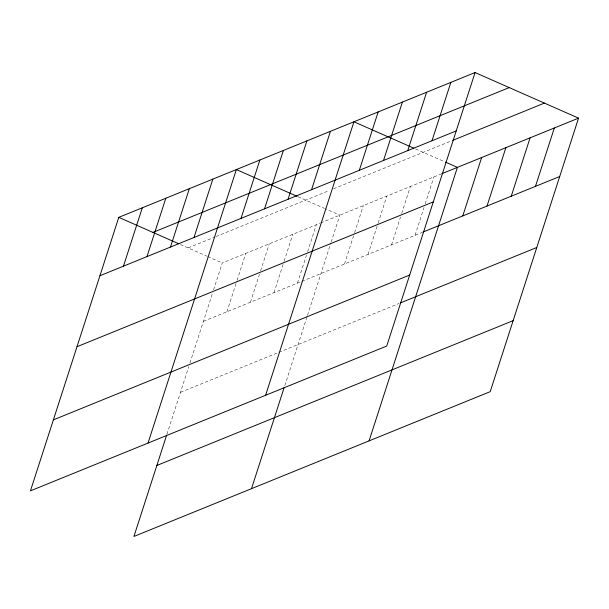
<?xml version="1.0" encoding="UTF-8"?>
<svg xmlns="http://www.w3.org/2000/svg" width="609" height="609" viewBox="0 0 609 609"><rect width="100%" height="100%" fill="white"/><g stroke="black" fill="none" stroke-linecap="round" stroke-linejoin="round"><path stroke-width="0.46" stroke-dasharray="3.04 2.28" d="M166.942 434.24L188.798 366.58M189.947 363.025L212.404 293.477M213.569 289.892L222.27 262.951L319.809 223.305M226.929 311.762L236.794 281.229M237.084 280.33L245.785 253.39M250.444 302.201L259.434 274.37M260.599 270.777L269.3 243.836M273.959 292.647L283.824 262.114M284.114 261.215L292.815 234.275M297.474 283.086L306.464 255.255M307.629 251.662L316.33 224.721M284.806 385.558L307.233 316.132M307.515 315.241L330.847 242.999M331.144 242.1L339.845 215.16L325.328 208.765M344.504 263.979L354.362 233.445M354.651 232.547L363.36 205.606M368.019 254.417L377.877 223.884M378.166 222.985L386.867 196.052M391.534 244.864L400.524 217.025M401.681 213.432L410.382 186.491M415.049 235.302L424.039 207.463M425.196 203.878L433.897 176.937M188.12 247.901L215.122 236.931M215.989 236.574L329.21 190.556M333.565 188.79L451.817 140.725M320.684 222.947L440.87 174.105M203.414 321.316L300.96 281.67M301.828 281.32L422.014 232.471M180.485 392.31L278.031 352.664M278.899 352.314L399.085 303.465M415.544 148.931L444.608 161.735M297.968 196.715L324.475 208.392M180.401 244.498L206.9 256.176M207.753 256.556L222.27 262.951"/><path stroke-width="0.91" d="M475.073 72.547L118.785 217.352L30.45 490.854L386.73 346.049L475.073 72.547L578.55 118.146L490.215 391.648L133.927 536.453L166.653 435.13M123.452 266.163L142.3 207.798M146.967 256.61L165.815 198.237M170.482 247.048L189.33 188.683M193.997 237.495L212.846 179.122M148.025 443.07L236.361 169.568L297.108 196.334M241.027 218.38L259.876 160.015M264.534 208.826L283.391 150.453M288.049 199.265L306.906 140.9M311.564 189.711L330.421 131.338M265.593 395.287L353.936 121.785L413.823 148.17M251.502 488.662L284.228 387.339M359.31 170.307L378.159 111.934M383.533 160.456L402.389 102.091M407.764 150.613L426.612 92.241M431.987 140.763L450.843 82.398M369.077 440.878L457.412 167.376L445.461 162.108M462.787 215.898L481.643 157.533M487.017 206.055L505.866 147.683M511.24 196.205L530.096 137.84M535.471 186.362L554.319 127.989M152.935 232.402L509.215 87.597M99.937 275.725L456.217 130.92M452.685 140.375L544.4 103.096M441.738 173.748L578.55 118.146M77.008 346.719L433.288 201.914M422.882 232.12L559.694 176.511M53.379 419.86L409.659 275.055M400.829 302.757L536.765 247.505M156.863 465.459L513.143 320.654M118.785 217.352L178.681 243.745"/></g></svg>
